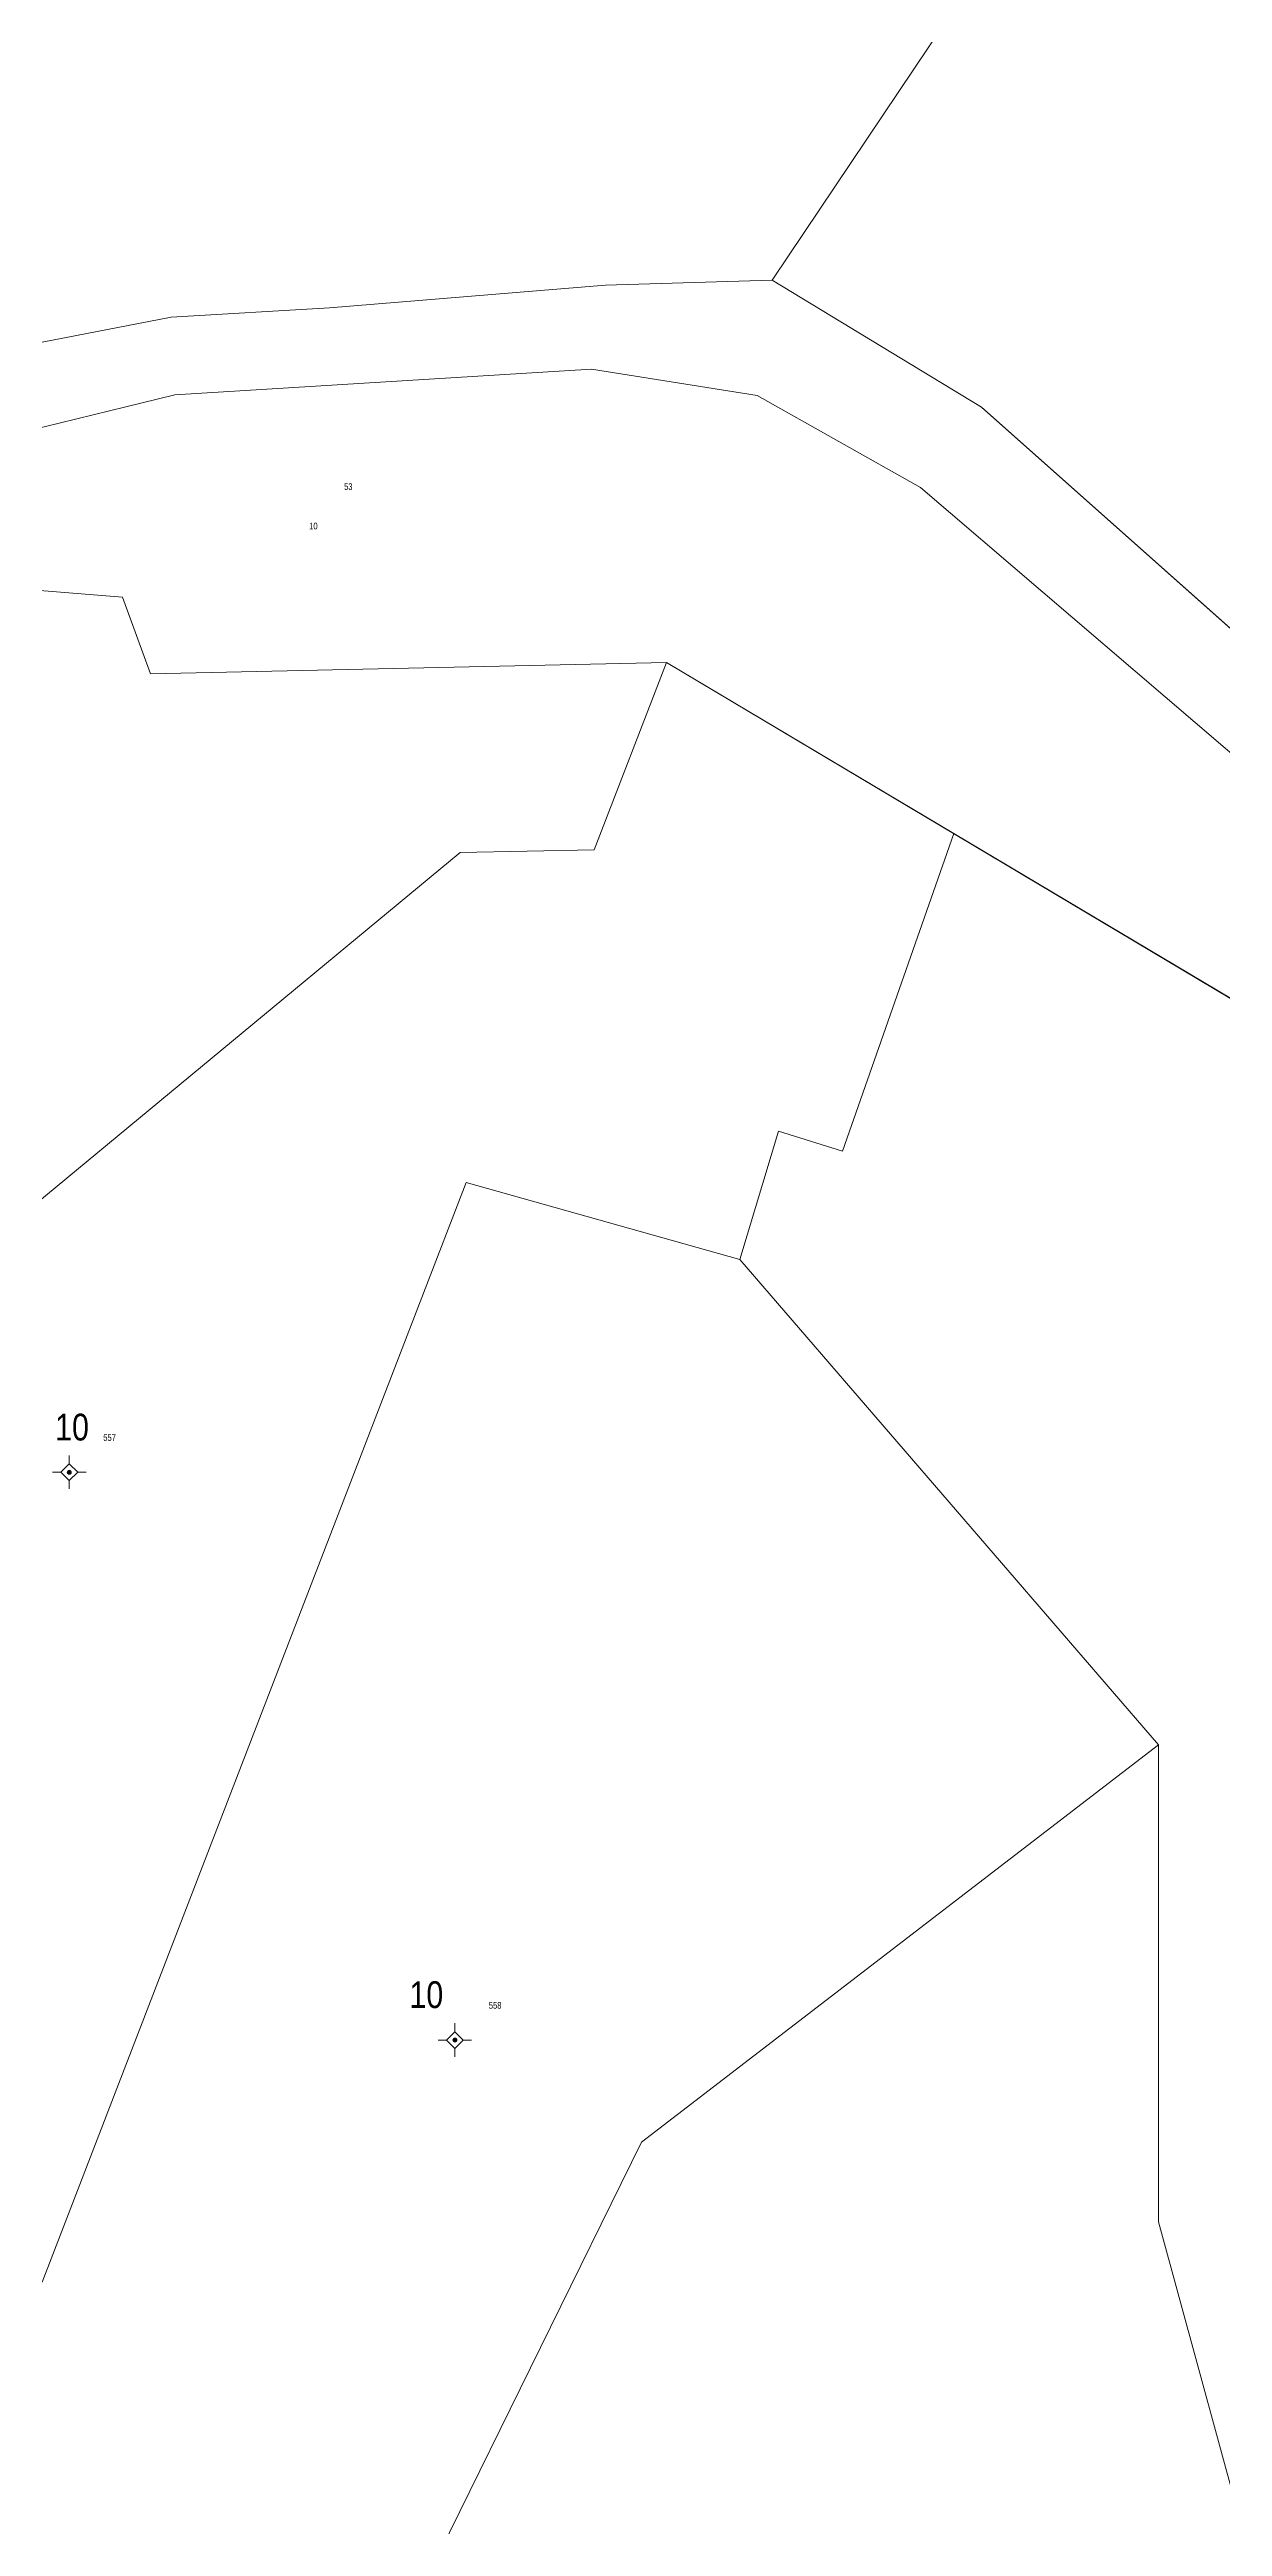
# Model space of a CAD drawing. Header units: metres. Extents: x 343613 to 365037, y 1839984 to 1846362.
# Drawn here: x 364601.9 to 364689.5, y 1840579.7 to 1840764.7 of the extents above; entities that cross this region are included whole.
import ezdxf

# ---------------------------------------------------------------- set-up
doc = ezdxf.new("R2010")
doc.units = ezdxf.units.M
doc.header["$LTSCALE"] = 0.2
for name, color, linetype, lineweight in [('10', 7, 'Continuous', 13), ('11', 7, 'Continuous', 13), ('22', 7, 'Continuous', 13)]:
    doc.layers.add(name, color=color, linetype=linetype, lineweight=lineweight)
doc.layers.add('14', color=7, linetype='Continuous')
doc.layers.add('15', color=7, linetype='Continuous')

msp = doc.modelspace()

# ---------------------------------------------------------------- hatches: boundary and pattern name
at = {"layer": '11'}
for points in [[(364603.5298, 1840658.42, 1), (364603.2297, 1840658.42, 1)], [(364632.3398, 1840616.01, 1), (364632.0397, 1840616.01, 1)]]:
    msp.add_hatch(color=256, dxfattribs=at).paths.add_polyline_path(points)

# ---------------------------------------------------------------- linework, layer by layer
at = {"layer": '10'}
for p, q in [((364655.89, 1840747.45), (364670.44, 1840769.15)), ((364655.89, 1840747.45), (364671.53, 1840737.96)), ((364647.99, 1840718.9), (364669.45, 1840706.12)), ((364669.45, 1840706.12), (364696.19, 1840690.2)), ((364601.35, 1840597.93), (364633.02, 1840680.06)), ((364653.47, 1840674.32), (364633.02, 1840680.06)), ((364653.47, 1840674.32), (364684.76, 1840638.07)), ((364646.13, 1840608.38), (364684.76, 1840638.07))]:
    msp.add_line(p, q, dxfattribs=at)
for points in [[(364602.18, 1840842.99), (364593.05, 1840843.1), (364567.79, 1840825.27), (364547.94, 1840817.33), (364549.24, 1840765.64), (364545.19, 1840767.08), (364538.86, 1840747.03), (364532.13, 1840734.51), (364529.82, 1840718.44), (364532.12, 1840716.84), (364567.08, 1840738.84), (364577.37, 1840738.83), (364590.15, 1840740.65), (364611, 1840744.69), (364622.81, 1840745.38), (364643.44, 1840747.08), (364655.89, 1840747.45)], [(364510.81, 1840705.27), (364527.26, 1840709.11), (364541.67, 1840710.81), (364553.36, 1840716.86), (364572.51, 1840731.13), (364588.05, 1840733.21), (364611.26, 1840738.9), (364642.4, 1840740.8), (364654.76, 1840738.84), (364666.97, 1840731.98), (364694.38, 1840708.51), (364717.85, 1840690.79), (364753.98, 1840665.29), (364749.8, 1840657.51)], [(364671.53, 1840737.96), (364691.45, 1840720.26), (364698.93, 1840713.61)], [(364512.37, 1840676.89), (364567.04, 1840705.41), (364586.35, 1840725.47), (364607.35, 1840723.78), (364609.44, 1840718.06), (364647.99, 1840718.9)], [(364647.99, 1840718.9), (364642.59, 1840704.9), (364632.59, 1840704.71), (364587.69, 1840667.56), (364557.98, 1840619.06)], [(364669.45, 1840706.12), (364661.14, 1840682.4), (364656.37, 1840683.89), (364653.47, 1840674.32)], [(364684.76, 1840638.07), (364684.76, 1840602.44), (364690.7, 1840580.66), (364707.54, 1840570.77), (364701.6, 1840546.02), (364723.39, 1840529.2)], [(364618.4, 1840551.96), (364631.05, 1840577.7), (364646.13, 1840608.38)]]:
    msp.add_lwpolyline(points, dxfattribs=at)
at = {"layer": '11'}
for p, q in [((364603.38, 1840659.67), (364603.38, 1840659.05)), ((364602.75, 1840658.42), (364602.13, 1840658.42)), ((364603.38, 1840657.79), (364603.38, 1840657.17)), ((364604.63, 1840658.42), (364604.01, 1840658.42)), ((364632.19, 1840617.26), (364632.19, 1840616.63)), ((364631.57, 1840616.01), (364630.94, 1840616.01)), ((364632.19, 1840615.39), (364632.19, 1840614.76)), ((364633.44, 1840616.01), (364632.81, 1840616.01))]:
    msp.add_line(p, q, dxfattribs=at)
for points in [[(364603.38, 1840659.05), (364602.75, 1840658.42), (364603.38, 1840657.79), (364604.01, 1840658.42)], [(364632.19, 1840616.63), (364631.57, 1840616.01), (364632.19, 1840615.39), (364632.81, 1840616.01)]]:
    msp.add_lwpolyline(points, close=True, dxfattribs=at)
for centre in [(364603.3798, 1840658.42), (364632.1898, 1840616.01)]:
    msp.add_circle(centre, 0.15, dxfattribs=at)
at = {"layer": '22'}
msp.add_line((364670.44, 1840769.15), (364655.89, 1840747.45), dxfattribs=at)
for points in [[(364655.89, 1840747.45), (364643.44, 1840747.08), (364622.81, 1840745.38), (364611, 1840744.69), (364590.15, 1840740.65), (364577.37, 1840738.83), (364567.08, 1840738.84), (364532.12, 1840716.84), (364529.82, 1840718.44), (364532.13, 1840734.51), (364538.86, 1840747.03)], [(364655.89, 1840747.45), (364671.53, 1840737.96), (364698.93, 1840713.61), (364727.46, 1840693.36)], [(364510.81, 1840705.27), (364527.26, 1840709.11), (364541.67, 1840710.81), (364553.36, 1840716.86), (364572.51, 1840731.13), (364588.05, 1840733.21), (364611.26, 1840738.9), (364642.4, 1840740.8), (364654.76, 1840738.84), (364666.97, 1840731.98), (364694.38, 1840708.51), (364717.85, 1840690.79), (364753.98, 1840665.29)], [(364512.37, 1840676.89), (364567.04, 1840705.41), (364586.35, 1840725.47), (364607.35, 1840723.78), (364609.44, 1840718.06), (364647.99, 1840718.9), (364696.19, 1840690.2), (364749.8, 1840657.51)]]:
    msp.add_lwpolyline(points, dxfattribs=at)

# ---------------------------------------------------------------- texts
at = {"layer": '14', "width": 0.85}
for height, p in [(0.5, (364621.3, 1840728.84)), (2, (364602.32, 1840660.79)), (2, (364628.79, 1840618.4))]:
    msp.add_text('10', height=height, dxfattribs=at).set_placement(p)
at = {"layer": '15'}
for s, width, p in [('53', 0.8, (364623.92, 1840731.79)), ('557', 0.85, (364605.92, 1840660.76)), ('558', 0.85, (364634.72, 1840618.35))]:
    msp.add_text(s, height=0.5, dxfattribs=dict(at, width=width)).set_placement(p)

doc.saveas('drawing.dxf')
